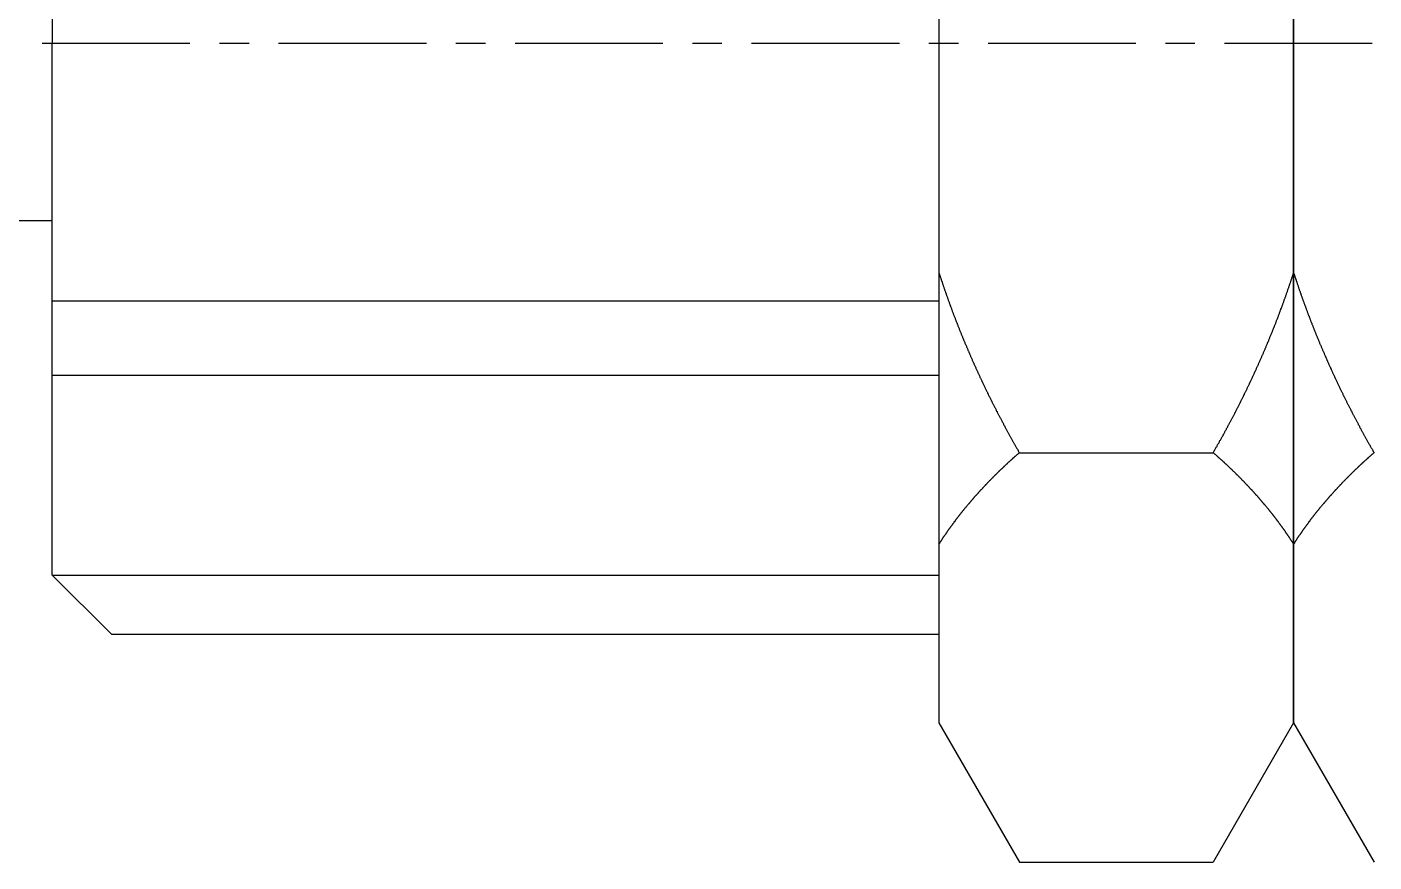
# Model space of a CAD drawing. Extents: x 90.3 to 177.2, y 70.5 to 116.
# Drawn here: x 127.97 to 139.36, y 101.05 to 108.12 of the extents above; entities that cross this region are included whole.
import ezdxf

# ---------------------------------------------------------------- set-up
doc = ezdxf.new("R2010")
doc.units = 0
doc.linetypes.add('CENTER', pattern=[2, 1.25, -0.25, 0.25, -0.25])
doc.layers.get('0').update_dxf_attribs({"linetype": 'CONTINUOUS'})
doc.layers.add('CENTER', color=1, linetype='CENTER')

msp = doc.modelspace()

# ---------------------------------------------------------------- linework, layer by layer
at = {"color": 7, "linetype": 'CONTINUOUS'}
for p, q in [((135.682, 113.732), (135.682, 102.232)), ((138.682, 102.232), (138.682, 113.732)), ((138.682, 113.732), (138.682, 102.232)), ((128.182, 112.482), (128.182, 107.982)), ((128.182, 103.482), (128.182, 107.982)), ((125.182, 106.482), (128.182, 106.482)), ((128.182, 105.803), (135.682, 105.803)), ((128.182, 105.175), (135.682, 105.175)), ((136.362, 104.518), (138.002, 104.518)), ((128.682, 102.982), (128.182, 103.482)), ((128.682, 102.982), (135.682, 102.982)), ((135.682, 102.232), (136.362, 101.054)), ((138.682, 102.232), (138.002, 101.054)), ((138.682, 102.232), (139.362, 101.054)), ((136.362, 101.054), (138.002, 101.054))]:
    msp.add_line(p, q, dxfattribs=at)
at = {"color": 3, "linetype": 'CONTINUOUS'}
msp.add_line((128.182, 103.482), (135.682, 103.482), dxfattribs=at)
at = {"color": 7}
for points in [[(135.682, 106.04, 0), (135.684, 106.035, 0), (135.686, 106.029, 0), (135.688, 106.024, 0), (135.689, 106.018, 0), (135.691, 106.013, 0), (135.693, 106.007, 0), (135.695, 106.002, 0), (135.697, 105.996, 0), (135.698, 105.991, 0), (135.7, 105.985, 0), (135.702, 105.98, 0), (135.704, 105.974, 0), (135.706, 105.968, 0), (135.708, 105.963, 0), (135.709, 105.957, 0), (135.711, 105.952, 0), (135.713, 105.946, 0), (135.715, 105.941, 0), (135.717, 105.935, 0), (135.719, 105.93, 0), (135.721, 105.924, 0), (135.723, 105.919, 0), (135.724, 105.913, 0), (135.726, 105.908, 0), (135.728, 105.902, 0), (135.73, 105.897, 0), (135.732, 105.891, 0), (135.734, 105.886, 0), (135.736, 105.88, 0), (135.738, 105.875, 0), (135.74, 105.869, 0), (135.742, 105.864, 0), (135.744, 105.858, 0), (135.745, 105.853, 0), (135.747, 105.847, 0), (135.749, 105.842, 0), (135.751, 105.836, 0), (135.753, 105.831, 0), (135.755, 105.825, 0), (135.757, 105.82, 0), (135.759, 105.814, 0), (135.761, 105.809, 0), (135.763, 105.804, 0), (135.765, 105.798, 0), (135.767, 105.793, 0), (135.769, 105.787, 0), (135.771, 105.782, 0), (135.773, 105.776, 0), (135.775, 105.771, 0), (135.777, 105.765, 0), (135.779, 105.76, 0), (135.781, 105.754, 0), (135.783, 105.749, 0), (135.785, 105.743, 0), (135.787, 105.738, 0), (135.789, 105.732, 0), (135.791, 105.727, 0), (135.793, 105.722, 0), (135.795, 105.716, 0), (135.797, 105.711, 0), (135.799, 105.705, 0), (135.801, 105.7, 0), (135.803, 105.694, 0), (135.805, 105.689, 0), (135.807, 105.683, 0), (135.809, 105.678, 0), (135.812, 105.673, 0), (135.814, 105.667, 0), (135.816, 105.662, 0), (135.818, 105.656, 0), (135.82, 105.651, 0), (135.822, 105.645, 0), (135.824, 105.64, 0), (135.826, 105.635, 0), (135.828, 105.629, 0), (135.83, 105.624, 0), (135.832, 105.618, 0), (135.835, 105.613, 0), (135.837, 105.607, 0), (135.839, 105.602, 0), (135.841, 105.597, 0), (135.843, 105.591, 0), (135.845, 105.586, 0), (135.847, 105.58, 0), (135.85, 105.575, 0), (135.852, 105.57, 0), (135.854, 105.564, 0), (135.856, 105.559, 0), (135.858, 105.553, 0), (135.86, 105.548, 0), (135.862, 105.543, 0), (135.865, 105.537, 0), (135.867, 105.532, 0), (135.869, 105.526, 0), (135.871, 105.521, 0), (135.873, 105.516, 0), (135.876, 105.51, 0), (135.878, 105.505, 0), (135.88, 105.499, 0), (135.882, 105.494, 0), (135.884, 105.489, 0), (135.887, 105.483, 0), (135.889, 105.478, 0), (135.891, 105.472, 0), (135.893, 105.467, 0), (135.896, 105.462, 0), (135.898, 105.456, 0), (135.9, 105.451, 0), (135.902, 105.446, 0), (135.904, 105.44, 0), (135.907, 105.435, 0), (135.909, 105.43, 0), (135.911, 105.424, 0), (135.914, 105.419, 0), (135.916, 105.413, 0), (135.918, 105.408, 0), (135.92, 105.403, 0), (135.923, 105.397, 0), (135.925, 105.392, 0), (135.927, 105.387, 0), (135.929, 105.381, 0), (135.932, 105.376, 0), (135.934, 105.371, 0), (135.936, 105.365, 0), (135.939, 105.36, 0), (135.941, 105.355, 0), (135.943, 105.349, 0), (135.946, 105.344, 0), (135.948, 105.339, 0), (135.95, 105.333, 0), (135.953, 105.328, 0), (135.955, 105.323, 0), (135.957, 105.317, 0), (135.96, 105.312, 0), (135.962, 105.307, 0), (135.964, 105.301, 0), (135.967, 105.296, 0), (135.969, 105.291, 0), (135.971, 105.285, 0), (135.974, 105.28, 0), (135.976, 105.275, 0), (135.978, 105.269, 0), (135.981, 105.264, 0), (135.983, 105.259, 0), (135.986, 105.253, 0), (135.988, 105.248, 0), (135.99, 105.243, 0), (135.993, 105.238, 0), (135.995, 105.232, 0), (135.998, 105.227, 0), (136, 105.222, 0), (136.002, 105.216, 0), (136.005, 105.211, 0), (136.007, 105.206, 0), (136.01, 105.2, 0), (136.012, 105.195, 0), (136.014, 105.19, 0), (136.017, 105.185, 0), (136.019, 105.179, 0), (136.022, 105.174, 0), (136.024, 105.169, 0), (136.027, 105.163, 0), (136.029, 105.158, 0), (136.032, 105.153, 0), (136.034, 105.148, 0), (136.037, 105.142, 0), (136.039, 105.137, 0), (136.041, 105.132, 0), (136.044, 105.127, 0), (136.046, 105.121, 0), (136.049, 105.116, 0), (136.051, 105.111, 0), (136.054, 105.106, 0), (136.056, 105.1, 0), (136.059, 105.095, 0), (136.061, 105.09, 0), (136.064, 105.084, 0), (136.066, 105.079, 0), (136.069, 105.074, 0), (136.071, 105.069, 0), (136.074, 105.063, 0), (136.076, 105.058, 0), (136.079, 105.053, 0), (136.082, 105.048, 0), (136.084, 105.043, 0), (136.087, 105.037, 0), (136.089, 105.032, 0), (136.092, 105.027, 0), (136.094, 105.022, 0), (136.097, 105.016, 0), (136.099, 105.011, 0), (136.102, 105.006, 0), (136.105, 105.001, 0), (136.107, 104.995, 0), (136.11, 104.99, 0), (136.112, 104.985, 0), (136.115, 104.98, 0), (136.117, 104.975, 0), (136.12, 104.969, 0), (136.123, 104.964, 0), (136.125, 104.959, 0), (136.128, 104.954, 0), (136.13, 104.949, 0), (136.133, 104.943, 0), (136.136, 104.938, 0), (136.138, 104.933, 0), (136.141, 104.928, 0), (136.143, 104.923, 0), (136.146, 104.917, 0), (136.149, 104.912, 0), (136.151, 104.907, 0), (136.154, 104.902, 0), (136.157, 104.897, 0), (136.159, 104.891, 0), (136.162, 104.886, 0), (136.165, 104.881, 0), (136.167, 104.876, 0), (136.17, 104.871, 0), (136.173, 104.866, 0), (136.175, 104.86, 0), (136.178, 104.855, 0), (136.181, 104.85, 0), (136.183, 104.845, 0), (136.186, 104.84, 0), (136.189, 104.835, 0), (136.191, 104.829, 0), (136.194, 104.824, 0), (136.197, 104.819, 0), (136.199, 104.814, 0), (136.202, 104.809, 0), (136.205, 104.804, 0), (136.208, 104.798, 0), (136.21, 104.793, 0), (136.213, 104.788, 0), (136.216, 104.783, 0), (136.218, 104.778, 0), (136.221, 104.773, 0), (136.224, 104.768, 0), (136.227, 104.762, 0), (136.229, 104.757, 0), (136.232, 104.752, 0), (136.235, 104.747, 0), (136.238, 104.742, 0), (136.24, 104.737, 0), (136.243, 104.732, 0), (136.246, 104.727, 0), (136.249, 104.721, 0), (136.251, 104.716, 0), (136.254, 104.711, 0), (136.257, 104.706, 0), (136.26, 104.701, 0), (136.263, 104.696, 0), (136.265, 104.691, 0), (136.268, 104.686, 0), (136.271, 104.681, 0), (136.274, 104.675, 0), (136.276, 104.67, 0), (136.279, 104.665, 0), (136.282, 104.66, 0), (136.285, 104.655, 0), (136.288, 104.65, 0), (136.291, 104.645, 0), (136.293, 104.64, 0), (136.296, 104.635, 0), (136.299, 104.63, 0), (136.302, 104.625, 0), (136.305, 104.619, 0), (136.308, 104.614, 0), (136.31, 104.609, 0), (136.313, 104.604, 0), (136.316, 104.599, 0), (136.319, 104.594, 0), (136.322, 104.589, 0), (136.325, 104.584, 0), (136.328, 104.579, 0), (136.33, 104.574, 0), (136.333, 104.569, 0), (136.336, 104.564, 0), (136.339, 104.559, 0), (136.342, 104.554, 0), (136.345, 104.549, 0), (136.348, 104.544, 0), (136.351, 104.538, 0), (136.353, 104.533, 0), (136.356, 104.528, 0), (136.359, 104.523, 0), (136.362, 104.518, 0)], [(138.002, 104.518, 0), (138.005, 104.523, 0), (138.008, 104.528, 0), (138.01, 104.533, 0), (138.013, 104.538, 0), (138.016, 104.544, 0), (138.019, 104.549, 0), (138.022, 104.554, 0), (138.025, 104.559, 0), (138.028, 104.564, 0), (138.031, 104.569, 0), (138.034, 104.574, 0), (138.036, 104.579, 0), (138.039, 104.584, 0), (138.042, 104.589, 0), (138.045, 104.594, 0), (138.048, 104.599, 0), (138.051, 104.604, 0), (138.054, 104.609, 0), (138.056, 104.615, 0), (138.059, 104.62, 0), (138.062, 104.625, 0), (138.065, 104.63, 0), (138.068, 104.635, 0), (138.071, 104.64, 0), (138.073, 104.645, 0), (138.076, 104.65, 0), (138.079, 104.655, 0), (138.082, 104.66, 0), (138.085, 104.665, 0), (138.088, 104.671, 0), (138.09, 104.676, 0), (138.093, 104.681, 0), (138.096, 104.686, 0), (138.099, 104.691, 0), (138.101, 104.696, 0), (138.104, 104.701, 0), (138.107, 104.706, 0), (138.11, 104.711, 0), (138.113, 104.717, 0), (138.115, 104.722, 0), (138.118, 104.727, 0), (138.121, 104.732, 0), (138.124, 104.737, 0), (138.126, 104.742, 0), (138.129, 104.747, 0), (138.132, 104.753, 0), (138.135, 104.758, 0), (138.137, 104.763, 0), (138.14, 104.768, 0), (138.143, 104.773, 0), (138.146, 104.778, 0), (138.148, 104.783, 0), (138.151, 104.789, 0), (138.154, 104.794, 0), (138.157, 104.799, 0), (138.159, 104.804, 0), (138.162, 104.809, 0), (138.165, 104.814, 0), (138.167, 104.819, 0), (138.17, 104.825, 0), (138.173, 104.83, 0), (138.175, 104.835, 0), (138.178, 104.84, 0), (138.181, 104.845, 0), (138.184, 104.85, 0), (138.186, 104.856, 0), (138.189, 104.861, 0), (138.192, 104.866, 0), (138.194, 104.871, 0), (138.197, 104.876, 0), (138.2, 104.882, 0), (138.202, 104.887, 0), (138.205, 104.892, 0), (138.207, 104.897, 0), (138.21, 104.902, 0), (138.213, 104.908, 0), (138.215, 104.913, 0), (138.218, 104.918, 0), (138.221, 104.923, 0), (138.223, 104.928, 0), (138.226, 104.934, 0), (138.229, 104.939, 0), (138.231, 104.944, 0), (138.234, 104.949, 0), (138.236, 104.954, 0), (138.239, 104.96, 0), (138.242, 104.965, 0), (138.244, 104.97, 0), (138.247, 104.975, 0), (138.249, 104.98, 0), (138.252, 104.986, 0), (138.255, 104.991, 0), (138.257, 104.996, 0), (138.26, 105.001, 0), (138.262, 105.007, 0), (138.265, 105.012, 0), (138.267, 105.017, 0), (138.27, 105.022, 0), (138.272, 105.028, 0), (138.275, 105.033, 0), (138.278, 105.038, 0), (138.28, 105.043, 0), (138.283, 105.048, 0), (138.285, 105.054, 0), (138.288, 105.059, 0), (138.29, 105.064, 0), (138.293, 105.069, 0), (138.295, 105.075, 0), (138.298, 105.08, 0), (138.3, 105.085, 0), (138.303, 105.091, 0), (138.305, 105.096, 0), (138.308, 105.101, 0), (138.31, 105.106, 0), (138.313, 105.112, 0), (138.315, 105.117, 0), (138.318, 105.122, 0), (138.32, 105.127, 0), (138.323, 105.133, 0), (138.325, 105.138, 0), (138.328, 105.143, 0), (138.33, 105.148, 0), (138.333, 105.154, 0), (138.335, 105.159, 0), (138.338, 105.164, 0), (138.34, 105.17, 0), (138.342, 105.175, 0), (138.345, 105.18, 0), (138.347, 105.185, 0), (138.35, 105.191, 0), (138.352, 105.196, 0), (138.355, 105.201, 0), (138.357, 105.207, 0), (138.36, 105.212, 0), (138.362, 105.217, 0), (138.364, 105.223, 0), (138.367, 105.228, 0), (138.369, 105.233, 0), (138.372, 105.238, 0), (138.374, 105.244, 0), (138.376, 105.249, 0), (138.379, 105.254, 0), (138.381, 105.26, 0), (138.384, 105.265, 0), (138.386, 105.27, 0), (138.388, 105.276, 0), (138.391, 105.281, 0), (138.393, 105.286, 0), (138.395, 105.292, 0), (138.398, 105.297, 0), (138.4, 105.302, 0), (138.402, 105.308, 0), (138.405, 105.313, 0), (138.407, 105.318, 0), (138.409, 105.324, 0), (138.412, 105.329, 0), (138.414, 105.334, 0), (138.416, 105.34, 0), (138.419, 105.345, 0), (138.421, 105.35, 0), (138.423, 105.356, 0), (138.426, 105.361, 0), (138.428, 105.366, 0), (138.43, 105.372, 0), (138.433, 105.377, 0), (138.435, 105.382, 0), (138.437, 105.388, 0), (138.44, 105.393, 0), (138.442, 105.399, 0), (138.444, 105.404, 0), (138.446, 105.409, 0), (138.449, 105.415, 0), (138.451, 105.42, 0), (138.453, 105.425, 0), (138.455, 105.431, 0), (138.458, 105.436, 0), (138.46, 105.442, 0), (138.462, 105.447, 0), (138.464, 105.452, 0), (138.467, 105.458, 0), (138.469, 105.463, 0), (138.471, 105.468, 0), (138.473, 105.474, 0), (138.476, 105.479, 0), (138.478, 105.485, 0), (138.48, 105.49, 0), (138.482, 105.495, 0), (138.484, 105.501, 0), (138.487, 105.506, 0), (138.489, 105.512, 0), (138.491, 105.517, 0), (138.493, 105.522, 0), (138.495, 105.528, 0), (138.498, 105.533, 0), (138.5, 105.539, 0), (138.502, 105.544, 0), (138.504, 105.549, 0), (138.506, 105.555, 0), (138.508, 105.56, 0), (138.511, 105.566, 0), (138.513, 105.571, 0), (138.515, 105.576, 0), (138.517, 105.582, 0), (138.519, 105.587, 0), (138.521, 105.593, 0), (138.523, 105.598, 0), (138.526, 105.604, 0), (138.528, 105.609, 0), (138.53, 105.614, 0), (138.532, 105.62, 0), (138.534, 105.625, 0), (138.536, 105.631, 0), (138.538, 105.636, 0), (138.54, 105.642, 0), (138.542, 105.647, 0), (138.545, 105.652, 0), (138.547, 105.658, 0), (138.549, 105.663, 0), (138.551, 105.669, 0), (138.553, 105.674, 0), (138.555, 105.68, 0), (138.557, 105.685, 0), (138.559, 105.69, 0), (138.561, 105.696, 0), (138.563, 105.701, 0), (138.565, 105.707, 0), (138.567, 105.712, 0), (138.569, 105.718, 0), (138.571, 105.723, 0), (138.573, 105.729, 0), (138.575, 105.734, 0), (138.578, 105.74, 0), (138.58, 105.745, 0), (138.582, 105.751, 0), (138.584, 105.756, 0), (138.586, 105.761, 0), (138.588, 105.767, 0), (138.59, 105.772, 0), (138.592, 105.778, 0), (138.594, 105.783, 0), (138.596, 105.789, 0), (138.598, 105.794, 0), (138.6, 105.8, 0), (138.602, 105.805, 0), (138.603, 105.811, 0), (138.605, 105.816, 0), (138.607, 105.822, 0), (138.609, 105.827, 0), (138.611, 105.833, 0), (138.613, 105.838, 0), (138.615, 105.844, 0), (138.617, 105.849, 0), (138.619, 105.855, 0), (138.621, 105.86, 0), (138.623, 105.866, 0), (138.625, 105.871, 0), (138.627, 105.877, 0), (138.629, 105.882, 0), (138.631, 105.888, 0), (138.633, 105.893, 0), (138.634, 105.899, 0), (138.636, 105.904, 0), (138.638, 105.91, 0), (138.64, 105.915, 0), (138.642, 105.921, 0), (138.644, 105.926, 0), (138.646, 105.932, 0), (138.648, 105.937, 0), (138.649, 105.943, 0), (138.651, 105.948, 0), (138.653, 105.954, 0), (138.655, 105.959, 0), (138.657, 105.965, 0), (138.659, 105.97, 0), (138.661, 105.976, 0), (138.662, 105.982, 0), (138.664, 105.987, 0), (138.666, 105.993, 0), (138.668, 105.998, 0), (138.67, 106.004, 0), (138.672, 106.009, 0), (138.673, 106.015, 0), (138.675, 106.02, 0), (138.677, 106.026, 0), (138.679, 106.031, 0), (138.681, 106.037, 0), (138.682, 106.042, 0)], [(138.682, 106.04, 0), (138.684, 106.035, 0), (138.686, 106.029, 0), (138.688, 106.024, 0), (138.689, 106.018, 0), (138.691, 106.013, 0), (138.693, 106.007, 0), (138.695, 106.002, 0), (138.697, 105.996, 0), (138.698, 105.991, 0), (138.7, 105.985, 0), (138.702, 105.98, 0), (138.704, 105.974, 0), (138.706, 105.968, 0), (138.708, 105.963, 0), (138.709, 105.957, 0), (138.711, 105.952, 0), (138.713, 105.946, 0), (138.715, 105.941, 0), (138.717, 105.935, 0), (138.719, 105.93, 0), (138.721, 105.924, 0), (138.723, 105.919, 0), (138.724, 105.913, 0), (138.726, 105.908, 0), (138.728, 105.902, 0), (138.73, 105.897, 0), (138.732, 105.891, 0), (138.734, 105.886, 0), (138.736, 105.88, 0), (138.738, 105.875, 0), (138.74, 105.869, 0), (138.742, 105.864, 0), (138.744, 105.858, 0), (138.745, 105.853, 0), (138.747, 105.847, 0), (138.749, 105.842, 0), (138.751, 105.836, 0), (138.753, 105.831, 0), (138.755, 105.825, 0), (138.757, 105.82, 0), (138.759, 105.814, 0), (138.761, 105.809, 0), (138.763, 105.804, 0), (138.765, 105.798, 0), (138.767, 105.793, 0), (138.769, 105.787, 0), (138.771, 105.782, 0), (138.773, 105.776, 0), (138.775, 105.771, 0), (138.777, 105.765, 0), (138.779, 105.76, 0), (138.781, 105.754, 0), (138.783, 105.749, 0), (138.785, 105.743, 0), (138.787, 105.738, 0), (138.789, 105.732, 0), (138.791, 105.727, 0), (138.793, 105.722, 0), (138.795, 105.716, 0), (138.797, 105.711, 0), (138.799, 105.705, 0), (138.801, 105.7, 0), (138.803, 105.694, 0), (138.805, 105.689, 0), (138.807, 105.683, 0), (138.809, 105.678, 0), (138.812, 105.673, 0), (138.814, 105.667, 0), (138.816, 105.662, 0), (138.818, 105.656, 0), (138.82, 105.651, 0), (138.822, 105.645, 0), (138.824, 105.64, 0), (138.826, 105.635, 0), (138.828, 105.629, 0), (138.83, 105.624, 0), (138.832, 105.618, 0), (138.835, 105.613, 0), (138.837, 105.607, 0), (138.839, 105.602, 0), (138.841, 105.597, 0), (138.843, 105.591, 0), (138.845, 105.586, 0), (138.847, 105.58, 0), (138.85, 105.575, 0), (138.852, 105.57, 0), (138.854, 105.564, 0), (138.856, 105.559, 0), (138.858, 105.553, 0), (138.86, 105.548, 0), (138.862, 105.543, 0), (138.865, 105.537, 0), (138.867, 105.532, 0), (138.869, 105.526, 0), (138.871, 105.521, 0), (138.873, 105.516, 0), (138.876, 105.51, 0), (138.878, 105.505, 0), (138.88, 105.499, 0), (138.882, 105.494, 0), (138.884, 105.489, 0), (138.887, 105.483, 0), (138.889, 105.478, 0), (138.891, 105.472, 0), (138.893, 105.467, 0), (138.896, 105.462, 0), (138.898, 105.456, 0), (138.9, 105.451, 0), (138.902, 105.446, 0), (138.904, 105.44, 0), (138.907, 105.435, 0), (138.909, 105.43, 0), (138.911, 105.424, 0), (138.914, 105.419, 0), (138.916, 105.413, 0), (138.918, 105.408, 0), (138.92, 105.403, 0), (138.923, 105.397, 0), (138.925, 105.392, 0), (138.927, 105.387, 0), (138.929, 105.381, 0), (138.932, 105.376, 0), (138.934, 105.371, 0), (138.936, 105.365, 0), (138.939, 105.36, 0), (138.941, 105.355, 0), (138.943, 105.349, 0), (138.946, 105.344, 0), (138.948, 105.339, 0), (138.95, 105.333, 0), (138.953, 105.328, 0), (138.955, 105.323, 0), (138.957, 105.317, 0), (138.96, 105.312, 0), (138.962, 105.307, 0), (138.964, 105.301, 0), (138.967, 105.296, 0), (138.969, 105.291, 0), (138.971, 105.285, 0), (138.974, 105.28, 0), (138.976, 105.275, 0), (138.978, 105.269, 0), (138.981, 105.264, 0), (138.983, 105.259, 0), (138.986, 105.253, 0), (138.988, 105.248, 0), (138.99, 105.243, 0), (138.993, 105.238, 0), (138.995, 105.232, 0), (138.998, 105.227, 0), (139, 105.222, 0), (139.002, 105.216, 0), (139.005, 105.211, 0), (139.007, 105.206, 0), (139.01, 105.2, 0), (139.012, 105.195, 0), (139.014, 105.19, 0), (139.017, 105.185, 0), (139.019, 105.179, 0), (139.022, 105.174, 0), (139.024, 105.169, 0), (139.027, 105.163, 0), (139.029, 105.158, 0), (139.032, 105.153, 0), (139.034, 105.148, 0), (139.037, 105.142, 0), (139.039, 105.137, 0), (139.041, 105.132, 0), (139.044, 105.127, 0), (139.046, 105.121, 0), (139.049, 105.116, 0), (139.051, 105.111, 0), (139.054, 105.106, 0), (139.056, 105.1, 0), (139.059, 105.095, 0), (139.061, 105.09, 0), (139.064, 105.084, 0), (139.066, 105.079, 0), (139.069, 105.074, 0), (139.071, 105.069, 0), (139.074, 105.063, 0), (139.076, 105.058, 0), (139.079, 105.053, 0), (139.082, 105.048, 0), (139.084, 105.043, 0), (139.087, 105.037, 0), (139.089, 105.032, 0), (139.092, 105.027, 0), (139.094, 105.022, 0), (139.097, 105.016, 0), (139.099, 105.011, 0), (139.102, 105.006, 0), (139.105, 105.001, 0), (139.107, 104.995, 0), (139.11, 104.99, 0), (139.112, 104.985, 0), (139.115, 104.98, 0), (139.117, 104.975, 0), (139.12, 104.969, 0), (139.123, 104.964, 0), (139.125, 104.959, 0), (139.128, 104.954, 0), (139.13, 104.949, 0), (139.133, 104.943, 0), (139.136, 104.938, 0), (139.138, 104.933, 0), (139.141, 104.928, 0), (139.143, 104.923, 0), (139.146, 104.917, 0), (139.149, 104.912, 0), (139.151, 104.907, 0), (139.154, 104.902, 0), (139.157, 104.897, 0), (139.159, 104.891, 0), (139.162, 104.886, 0), (139.165, 104.881, 0), (139.167, 104.876, 0), (139.17, 104.871, 0), (139.173, 104.866, 0), (139.175, 104.86, 0), (139.178, 104.855, 0), (139.181, 104.85, 0), (139.183, 104.845, 0), (139.186, 104.84, 0), (139.189, 104.835, 0), (139.191, 104.829, 0), (139.194, 104.824, 0), (139.197, 104.819, 0), (139.199, 104.814, 0), (139.202, 104.809, 0), (139.205, 104.804, 0), (139.208, 104.798, 0), (139.21, 104.793, 0), (139.213, 104.788, 0), (139.216, 104.783, 0), (139.218, 104.778, 0), (139.221, 104.773, 0), (139.224, 104.768, 0), (139.227, 104.762, 0), (139.229, 104.757, 0), (139.232, 104.752, 0), (139.235, 104.747, 0), (139.238, 104.742, 0), (139.24, 104.737, 0), (139.243, 104.732, 0), (139.246, 104.727, 0), (139.249, 104.721, 0), (139.251, 104.716, 0), (139.254, 104.711, 0), (139.257, 104.706, 0), (139.26, 104.701, 0), (139.263, 104.696, 0), (139.265, 104.691, 0), (139.268, 104.686, 0), (139.271, 104.681, 0), (139.274, 104.675, 0), (139.276, 104.67, 0), (139.279, 104.665, 0), (139.282, 104.66, 0), (139.285, 104.655, 0), (139.288, 104.65, 0), (139.291, 104.645, 0), (139.293, 104.64, 0), (139.296, 104.635, 0), (139.299, 104.63, 0), (139.302, 104.625, 0), (139.305, 104.619, 0), (139.308, 104.614, 0), (139.31, 104.609, 0), (139.313, 104.604, 0), (139.316, 104.599, 0), (139.319, 104.594, 0), (139.322, 104.589, 0), (139.325, 104.584, 0), (139.328, 104.579, 0), (139.33, 104.574, 0), (139.333, 104.569, 0), (139.336, 104.564, 0), (139.339, 104.559, 0), (139.342, 104.554, 0), (139.345, 104.549, 0), (139.348, 104.544, 0), (139.351, 104.538, 0), (139.353, 104.533, 0), (139.356, 104.528, 0), (139.359, 104.523, 0), (139.362, 104.518, 0)], [(136.362, 104.518, 0), (136.359, 104.516, 0), (136.357, 104.514, 0), (136.354, 104.511, 0), (136.351, 104.509, 0), (136.349, 104.506, 0), (136.346, 104.504, 0), (136.343, 104.502, 0), (136.34, 104.499, 0), (136.338, 104.497, 0), (136.335, 104.495, 0), (136.332, 104.492, 0), (136.33, 104.49, 0), (136.327, 104.487, 0), (136.324, 104.485, 0), (136.322, 104.483, 0), (136.319, 104.48, 0), (136.316, 104.478, 0), (136.314, 104.475, 0), (136.311, 104.473, 0), (136.308, 104.471, 0), (136.305, 104.468, 0), (136.303, 104.466, 0), (136.3, 104.463, 0), (136.297, 104.461, 0), (136.295, 104.459, 0), (136.292, 104.456, 0), (136.289, 104.454, 0), (136.287, 104.451, 0), (136.284, 104.449, 0), (136.281, 104.447, 0), (136.279, 104.444, 0), (136.276, 104.442, 0), (136.274, 104.439, 0), (136.271, 104.437, 0), (136.268, 104.434, 0), (136.266, 104.432, 0), (136.263, 104.429, 0), (136.26, 104.427, 0), (136.258, 104.425, 0), (136.255, 104.422, 0), (136.252, 104.42, 0), (136.25, 104.417, 0), (136.247, 104.415, 0), (136.245, 104.412, 0), (136.242, 104.41, 0), (136.239, 104.407, 0), (136.237, 104.405, 0), (136.234, 104.402, 0), (136.231, 104.4, 0), (136.229, 104.397, 0), (136.226, 104.395, 0), (136.224, 104.393, 0), (136.221, 104.39, 0), (136.218, 104.388, 0), (136.216, 104.385, 0), (136.213, 104.383, 0), (136.211, 104.38, 0), (136.208, 104.378, 0), (136.205, 104.375, 0), (136.203, 104.373, 0), (136.2, 104.37, 0), (136.198, 104.368, 0), (136.195, 104.365, 0), (136.192, 104.363, 0), (136.19, 104.36, 0), (136.187, 104.358, 0), (136.185, 104.355, 0), (136.182, 104.353, 0), (136.18, 104.35, 0), (136.177, 104.348, 0), (136.174, 104.345, 0), (136.172, 104.342, 0), (136.169, 104.34, 0), (136.167, 104.337, 0), (136.164, 104.335, 0), (136.162, 104.332, 0), (136.159, 104.33, 0), (136.156, 104.327, 0), (136.154, 104.325, 0), (136.151, 104.322, 0), (136.149, 104.32, 0), (136.146, 104.317, 0), (136.144, 104.315, 0), (136.141, 104.312, 0), (136.139, 104.309, 0), (136.136, 104.307, 0), (136.134, 104.304, 0), (136.131, 104.302, 0), (136.129, 104.299, 0), (136.126, 104.297, 0), (136.124, 104.294, 0), (136.121, 104.291, 0), (136.118, 104.289, 0), (136.116, 104.286, 0), (136.113, 104.284, 0), (136.111, 104.281, 0), (136.108, 104.279, 0), (136.106, 104.276, 0), (136.103, 104.273, 0), (136.101, 104.271, 0), (136.098, 104.268, 0), (136.096, 104.266, 0), (136.093, 104.263, 0), (136.091, 104.26, 0), (136.088, 104.258, 0), (136.086, 104.255, 0), (136.083, 104.253, 0), (136.081, 104.25, 0), (136.079, 104.247, 0), (136.076, 104.245, 0), (136.074, 104.242, 0), (136.071, 104.24, 0), (136.069, 104.237, 0), (136.066, 104.234, 0), (136.064, 104.232, 0), (136.061, 104.229, 0), (136.059, 104.226, 0), (136.056, 104.224, 0), (136.054, 104.221, 0), (136.051, 104.219, 0), (136.049, 104.216, 0), (136.047, 104.213, 0), (136.044, 104.211, 0), (136.042, 104.208, 0), (136.039, 104.205, 0), (136.037, 104.203, 0), (136.034, 104.2, 0), (136.032, 104.197, 0), (136.029, 104.195, 0), (136.027, 104.192, 0), (136.025, 104.189, 0), (136.022, 104.187, 0), (136.02, 104.184, 0), (136.017, 104.181, 0), (136.015, 104.179, 0), (136.013, 104.176, 0), (136.01, 104.173, 0), (136.008, 104.171, 0), (136.005, 104.168, 0), (136.003, 104.165, 0), (136, 104.163, 0), (135.998, 104.16, 0), (135.996, 104.157, 0), (135.993, 104.155, 0), (135.991, 104.152, 0), (135.989, 104.149, 0), (135.986, 104.147, 0), (135.984, 104.144, 0), (135.981, 104.141, 0), (135.979, 104.138, 0), (135.977, 104.136, 0), (135.974, 104.133, 0), (135.972, 104.13, 0), (135.97, 104.128, 0), (135.967, 104.125, 0), (135.965, 104.122, 0), (135.962, 104.119, 0), (135.96, 104.117, 0), (135.958, 104.114, 0), (135.955, 104.111, 0), (135.953, 104.109, 0), (135.951, 104.106, 0), (135.948, 104.103, 0), (135.946, 104.1, 0), (135.944, 104.098, 0), (135.941, 104.095, 0), (135.939, 104.092, 0), (135.937, 104.089, 0), (135.934, 104.087, 0), (135.932, 104.084, 0), (135.93, 104.081, 0), (135.927, 104.078, 0), (135.925, 104.076, 0), (135.923, 104.073, 0), (135.921, 104.07, 0), (135.918, 104.067, 0), (135.916, 104.064, 0), (135.914, 104.062, 0), (135.911, 104.059, 0), (135.909, 104.056, 0), (135.907, 104.053, 0), (135.904, 104.051, 0), (135.902, 104.048, 0), (135.9, 104.045, 0), (135.898, 104.042, 0), (135.895, 104.039, 0), (135.893, 104.037, 0), (135.891, 104.034, 0), (135.889, 104.031, 0), (135.886, 104.028, 0), (135.884, 104.025, 0), (135.882, 104.023, 0), (135.879, 104.02, 0), (135.877, 104.017, 0), (135.875, 104.014, 0), (135.873, 104.011, 0), (135.87, 104.009, 0), (135.868, 104.006, 0), (135.866, 104.003, 0), (135.864, 104, 0), (135.862, 103.997, 0), (135.859, 103.995, 0), (135.857, 103.992, 0), (135.855, 103.989, 0), (135.853, 103.986, 0), (135.85, 103.983, 0), (135.848, 103.98, 0), (135.846, 103.978, 0), (135.844, 103.975, 0), (135.842, 103.972, 0), (135.839, 103.969, 0), (135.837, 103.966, 0), (135.835, 103.963, 0), (135.833, 103.96, 0), (135.831, 103.958, 0), (135.828, 103.955, 0), (135.826, 103.952, 0), (135.824, 103.949, 0), (135.822, 103.946, 0), (135.82, 103.943, 0), (135.818, 103.94, 0), (135.815, 103.937, 0), (135.813, 103.935, 0), (135.811, 103.932, 0), (135.809, 103.929, 0), (135.807, 103.926, 0), (135.805, 103.923, 0), (135.802, 103.92, 0), (135.8, 103.917, 0), (135.798, 103.914, 0), (135.796, 103.911, 0), (135.794, 103.909, 0), (135.792, 103.906, 0), (135.79, 103.903, 0), (135.788, 103.9, 0), (135.785, 103.897, 0), (135.783, 103.894, 0), (135.781, 103.891, 0), (135.779, 103.888, 0), (135.777, 103.885, 0), (135.775, 103.882, 0), (135.773, 103.879, 0), (135.771, 103.877, 0), (135.769, 103.874, 0), (135.766, 103.871, 0), (135.764, 103.868, 0), (135.762, 103.865, 0), (135.76, 103.862, 0), (135.758, 103.859, 0), (135.756, 103.856, 0), (135.754, 103.853, 0), (135.752, 103.85, 0), (135.75, 103.847, 0), (135.748, 103.844, 0), (135.746, 103.841, 0), (135.744, 103.838, 0), (135.742, 103.835, 0), (135.74, 103.832, 0), (135.738, 103.829, 0), (135.736, 103.826, 0), (135.734, 103.823, 0), (135.731, 103.82, 0), (135.729, 103.817, 0), (135.727, 103.815, 0), (135.725, 103.812, 0), (135.723, 103.809, 0), (135.721, 103.806, 0), (135.719, 103.803, 0), (135.717, 103.8, 0), (135.715, 103.797, 0), (135.713, 103.794, 0), (135.711, 103.791, 0), (135.709, 103.788, 0), (135.707, 103.785, 0), (135.705, 103.782, 0), (135.703, 103.779, 0), (135.701, 103.776, 0), (135.7, 103.773, 0), (135.698, 103.77, 0), (135.696, 103.767, 0), (135.694, 103.764, 0), (135.692, 103.76, 0), (135.69, 103.757, 0), (135.688, 103.754, 0), (135.686, 103.751, 0), (135.684, 103.748, 0), (135.682, 103.745, 0)], [(138.682, 103.745, 0), (138.68, 103.748, 0), (138.678, 103.751, 0), (138.676, 103.755, 0), (138.674, 103.758, 0), (138.672, 103.761, 0), (138.67, 103.764, 0), (138.668, 103.767, 0), (138.666, 103.77, 0), (138.664, 103.773, 0), (138.662, 103.776, 0), (138.66, 103.779, 0), (138.658, 103.782, 0), (138.656, 103.785, 0), (138.654, 103.788, 0), (138.652, 103.791, 0), (138.65, 103.794, 0), (138.648, 103.797, 0), (138.646, 103.8, 0), (138.644, 103.803, 0), (138.642, 103.806, 0), (138.64, 103.809, 0), (138.638, 103.812, 0), (138.636, 103.815, 0), (138.634, 103.818, 0), (138.632, 103.821, 0), (138.63, 103.824, 0), (138.628, 103.826, 0), (138.626, 103.829, 0), (138.624, 103.832, 0), (138.622, 103.835, 0), (138.62, 103.838, 0), (138.618, 103.841, 0), (138.616, 103.844, 0), (138.614, 103.847, 0), (138.612, 103.85, 0), (138.61, 103.853, 0), (138.608, 103.856, 0), (138.606, 103.859, 0), (138.604, 103.862, 0), (138.602, 103.865, 0), (138.599, 103.868, 0), (138.597, 103.871, 0), (138.595, 103.874, 0), (138.593, 103.877, 0), (138.591, 103.88, 0), (138.589, 103.882, 0), (138.587, 103.885, 0), (138.585, 103.888, 0), (138.583, 103.891, 0), (138.581, 103.894, 0), (138.578, 103.897, 0), (138.576, 103.9, 0), (138.574, 103.903, 0), (138.572, 103.906, 0), (138.57, 103.909, 0), (138.568, 103.912, 0), (138.566, 103.914, 0), (138.564, 103.917, 0), (138.561, 103.92, 0), (138.559, 103.923, 0), (138.557, 103.926, 0), (138.555, 103.929, 0), (138.553, 103.932, 0), (138.551, 103.935, 0), (138.548, 103.938, 0), (138.546, 103.94, 0), (138.544, 103.943, 0), (138.542, 103.946, 0), (138.54, 103.949, 0), (138.538, 103.952, 0), (138.535, 103.955, 0), (138.533, 103.958, 0), (138.531, 103.96, 0), (138.529, 103.963, 0), (138.527, 103.966, 0), (138.524, 103.969, 0), (138.522, 103.972, 0), (138.52, 103.975, 0), (138.518, 103.978, 0), (138.516, 103.98, 0), (138.513, 103.983, 0), (138.511, 103.986, 0), (138.509, 103.989, 0), (138.507, 103.992, 0), (138.505, 103.995, 0), (138.502, 103.997, 0), (138.5, 104, 0), (138.498, 104.003, 0), (138.496, 104.006, 0), (138.493, 104.009, 0), (138.491, 104.012, 0), (138.489, 104.014, 0), (138.487, 104.017, 0), (138.484, 104.02, 0), (138.482, 104.023, 0), (138.48, 104.026, 0), (138.478, 104.028, 0), (138.475, 104.031, 0), (138.473, 104.034, 0), (138.471, 104.037, 0), (138.469, 104.04, 0), (138.466, 104.042, 0), (138.464, 104.045, 0), (138.462, 104.048, 0), (138.459, 104.051, 0), (138.457, 104.053, 0), (138.455, 104.056, 0), (138.453, 104.059, 0), (138.45, 104.062, 0), (138.448, 104.065, 0), (138.446, 104.067, 0), (138.443, 104.07, 0), (138.441, 104.073, 0), (138.439, 104.076, 0), (138.436, 104.078, 0), (138.434, 104.081, 0), (138.432, 104.084, 0), (138.429, 104.087, 0), (138.427, 104.089, 0), (138.425, 104.092, 0), (138.422, 104.095, 0), (138.42, 104.098, 0), (138.418, 104.1, 0), (138.415, 104.103, 0), (138.413, 104.106, 0), (138.411, 104.109, 0), (138.408, 104.111, 0), (138.406, 104.114, 0), (138.404, 104.117, 0), (138.401, 104.119, 0), (138.399, 104.122, 0), (138.397, 104.125, 0), (138.394, 104.128, 0), (138.392, 104.13, 0), (138.39, 104.133, 0), (138.387, 104.136, 0), (138.385, 104.138, 0), (138.382, 104.141, 0), (138.38, 104.144, 0), (138.378, 104.147, 0), (138.375, 104.149, 0), (138.373, 104.152, 0), (138.371, 104.155, 0), (138.368, 104.157, 0), (138.366, 104.16, 0), (138.363, 104.163, 0), (138.361, 104.165, 0), (138.359, 104.168, 0), (138.356, 104.171, 0), (138.354, 104.173, 0), (138.351, 104.176, 0), (138.349, 104.179, 0), (138.347, 104.181, 0), (138.344, 104.184, 0), (138.342, 104.187, 0), (138.339, 104.189, 0), (138.337, 104.192, 0), (138.334, 104.195, 0), (138.332, 104.197, 0), (138.33, 104.2, 0), (138.327, 104.203, 0), (138.325, 104.205, 0), (138.322, 104.208, 0), (138.32, 104.211, 0), (138.317, 104.213, 0), (138.315, 104.216, 0), (138.312, 104.219, 0), (138.31, 104.221, 0), (138.308, 104.224, 0), (138.305, 104.226, 0), (138.303, 104.229, 0), (138.3, 104.232, 0), (138.298, 104.234, 0), (138.295, 104.237, 0), (138.293, 104.24, 0), (138.29, 104.242, 0), (138.288, 104.245, 0), (138.285, 104.247, 0), (138.283, 104.25, 0), (138.28, 104.253, 0), (138.278, 104.255, 0), (138.275, 104.258, 0), (138.273, 104.26, 0), (138.27, 104.263, 0), (138.268, 104.266, 0), (138.265, 104.268, 0), (138.263, 104.271, 0), (138.26, 104.273, 0), (138.258, 104.276, 0), (138.255, 104.279, 0), (138.253, 104.281, 0), (138.25, 104.284, 0), (138.248, 104.286, 0), (138.245, 104.289, 0), (138.243, 104.291, 0), (138.24, 104.294, 0), (138.238, 104.297, 0), (138.235, 104.299, 0), (138.233, 104.302, 0), (138.23, 104.304, 0), (138.228, 104.307, 0), (138.225, 104.309, 0), (138.223, 104.312, 0), (138.22, 104.315, 0), (138.218, 104.317, 0), (138.215, 104.32, 0), (138.212, 104.322, 0), (138.21, 104.325, 0), (138.207, 104.327, 0), (138.205, 104.33, 0), (138.202, 104.332, 0), (138.2, 104.335, 0), (138.197, 104.337, 0), (138.195, 104.34, 0), (138.192, 104.342, 0), (138.189, 104.345, 0), (138.187, 104.348, 0), (138.184, 104.35, 0), (138.182, 104.353, 0), (138.179, 104.355, 0), (138.177, 104.358, 0), (138.174, 104.36, 0), (138.171, 104.363, 0), (138.169, 104.365, 0), (138.166, 104.368, 0), (138.164, 104.37, 0), (138.161, 104.373, 0), (138.159, 104.375, 0), (138.156, 104.378, 0), (138.153, 104.38, 0), (138.151, 104.383, 0), (138.148, 104.385, 0), (138.146, 104.388, 0), (138.143, 104.39, 0), (138.14, 104.393, 0), (138.138, 104.395, 0), (138.135, 104.397, 0), (138.132, 104.4, 0), (138.13, 104.402, 0), (138.127, 104.405, 0), (138.125, 104.407, 0), (138.122, 104.41, 0), (138.119, 104.412, 0), (138.117, 104.415, 0), (138.114, 104.417, 0), (138.111, 104.42, 0), (138.109, 104.422, 0), (138.106, 104.425, 0), (138.104, 104.427, 0), (138.101, 104.429, 0), (138.098, 104.432, 0), (138.096, 104.434, 0), (138.093, 104.437, 0), (138.09, 104.439, 0), (138.088, 104.442, 0), (138.085, 104.444, 0), (138.082, 104.447, 0), (138.08, 104.449, 0), (138.077, 104.451, 0), (138.074, 104.454, 0), (138.072, 104.456, 0), (138.069, 104.459, 0), (138.066, 104.461, 0), (138.064, 104.463, 0), (138.061, 104.466, 0), (138.058, 104.468, 0), (138.056, 104.471, 0), (138.053, 104.473, 0), (138.05, 104.475, 0), (138.048, 104.478, 0), (138.045, 104.48, 0), (138.042, 104.483, 0), (138.04, 104.485, 0), (138.037, 104.487, 0), (138.034, 104.49, 0), (138.032, 104.492, 0), (138.029, 104.495, 0), (138.026, 104.497, 0), (138.023, 104.499, 0), (138.021, 104.502, 0), (138.018, 104.504, 0), (138.015, 104.506, 0), (138.013, 104.509, 0), (138.01, 104.511, 0), (138.007, 104.514, 0), (138.004, 104.516, 0), (138.002, 104.518, 0)], [(139.362, 104.518, 0), (139.359, 104.516, 0), (139.357, 104.514, 0), (139.354, 104.511, 0), (139.351, 104.509, 0), (139.349, 104.506, 0), (139.346, 104.504, 0), (139.343, 104.502, 0), (139.34, 104.499, 0), (139.338, 104.497, 0), (139.335, 104.495, 0), (139.332, 104.492, 0), (139.33, 104.49, 0), (139.327, 104.487, 0), (139.324, 104.485, 0), (139.322, 104.483, 0), (139.319, 104.48, 0), (139.316, 104.478, 0), (139.314, 104.475, 0), (139.311, 104.473, 0), (139.308, 104.471, 0), (139.305, 104.468, 0), (139.303, 104.466, 0), (139.3, 104.463, 0), (139.297, 104.461, 0), (139.295, 104.459, 0), (139.292, 104.456, 0), (139.289, 104.454, 0), (139.287, 104.451, 0), (139.284, 104.449, 0), (139.281, 104.447, 0), (139.279, 104.444, 0), (139.276, 104.442, 0), (139.274, 104.439, 0), (139.271, 104.437, 0), (139.268, 104.434, 0), (139.266, 104.432, 0), (139.263, 104.429, 0), (139.26, 104.427, 0), (139.258, 104.425, 0), (139.255, 104.422, 0), (139.252, 104.42, 0), (139.25, 104.417, 0), (139.247, 104.415, 0), (139.245, 104.412, 0), (139.242, 104.41, 0), (139.239, 104.407, 0), (139.237, 104.405, 0), (139.234, 104.402, 0), (139.231, 104.4, 0), (139.229, 104.397, 0), (139.226, 104.395, 0), (139.224, 104.393, 0), (139.221, 104.39, 0), (139.218, 104.388, 0), (139.216, 104.385, 0), (139.213, 104.383, 0), (139.211, 104.38, 0), (139.208, 104.378, 0), (139.205, 104.375, 0), (139.203, 104.373, 0), (139.2, 104.37, 0), (139.198, 104.368, 0), (139.195, 104.365, 0), (139.192, 104.363, 0), (139.19, 104.36, 0), (139.187, 104.358, 0), (139.185, 104.355, 0), (139.182, 104.353, 0), (139.18, 104.35, 0), (139.177, 104.348, 0), (139.174, 104.345, 0), (139.172, 104.342, 0), (139.169, 104.34, 0), (139.167, 104.337, 0), (139.164, 104.335, 0), (139.162, 104.332, 0), (139.159, 104.33, 0), (139.156, 104.327, 0), (139.154, 104.325, 0), (139.151, 104.322, 0), (139.149, 104.32, 0), (139.146, 104.317, 0), (139.144, 104.315, 0), (139.141, 104.312, 0), (139.139, 104.309, 0), (139.136, 104.307, 0), (139.134, 104.304, 0), (139.131, 104.302, 0), (139.129, 104.299, 0), (139.126, 104.297, 0), (139.124, 104.294, 0), (139.121, 104.291, 0), (139.118, 104.289, 0), (139.116, 104.286, 0), (139.113, 104.284, 0), (139.111, 104.281, 0), (139.108, 104.279, 0), (139.106, 104.276, 0), (139.103, 104.273, 0), (139.101, 104.271, 0), (139.098, 104.268, 0), (139.096, 104.266, 0), (139.093, 104.263, 0), (139.091, 104.26, 0), (139.088, 104.258, 0), (139.086, 104.255, 0), (139.083, 104.253, 0), (139.081, 104.25, 0), (139.079, 104.247, 0), (139.076, 104.245, 0), (139.074, 104.242, 0), (139.071, 104.24, 0), (139.069, 104.237, 0), (139.066, 104.234, 0), (139.064, 104.232, 0), (139.061, 104.229, 0), (139.059, 104.226, 0), (139.056, 104.224, 0), (139.054, 104.221, 0), (139.051, 104.219, 0), (139.049, 104.216, 0), (139.047, 104.213, 0), (139.044, 104.211, 0), (139.042, 104.208, 0), (139.039, 104.205, 0), (139.037, 104.203, 0), (139.034, 104.2, 0), (139.032, 104.197, 0), (139.029, 104.195, 0), (139.027, 104.192, 0), (139.025, 104.189, 0), (139.022, 104.187, 0), (139.02, 104.184, 0), (139.017, 104.181, 0), (139.015, 104.179, 0), (139.013, 104.176, 0), (139.01, 104.173, 0), (139.008, 104.171, 0), (139.005, 104.168, 0), (139.003, 104.165, 0), (139, 104.163, 0), (138.998, 104.16, 0), (138.996, 104.157, 0), (138.993, 104.155, 0), (138.991, 104.152, 0), (138.989, 104.149, 0), (138.986, 104.147, 0), (138.984, 104.144, 0), (138.981, 104.141, 0), (138.979, 104.138, 0), (138.977, 104.136, 0), (138.974, 104.133, 0), (138.972, 104.13, 0), (138.97, 104.128, 0), (138.967, 104.125, 0), (138.965, 104.122, 0), (138.962, 104.119, 0), (138.96, 104.117, 0), (138.958, 104.114, 0), (138.955, 104.111, 0), (138.953, 104.109, 0), (138.951, 104.106, 0), (138.948, 104.103, 0), (138.946, 104.1, 0), (138.944, 104.098, 0), (138.941, 104.095, 0), (138.939, 104.092, 0), (138.937, 104.089, 0), (138.934, 104.087, 0), (138.932, 104.084, 0), (138.93, 104.081, 0), (138.927, 104.078, 0), (138.925, 104.076, 0), (138.923, 104.073, 0), (138.921, 104.07, 0), (138.918, 104.067, 0), (138.916, 104.064, 0), (138.914, 104.062, 0), (138.911, 104.059, 0), (138.909, 104.056, 0), (138.907, 104.053, 0), (138.904, 104.051, 0), (138.902, 104.048, 0), (138.9, 104.045, 0), (138.898, 104.042, 0), (138.895, 104.039, 0), (138.893, 104.037, 0), (138.891, 104.034, 0), (138.889, 104.031, 0), (138.886, 104.028, 0), (138.884, 104.025, 0), (138.882, 104.023, 0), (138.879, 104.02, 0), (138.877, 104.017, 0), (138.875, 104.014, 0), (138.873, 104.011, 0), (138.87, 104.009, 0), (138.868, 104.006, 0), (138.866, 104.003, 0), (138.864, 104, 0), (138.862, 103.997, 0), (138.859, 103.995, 0), (138.857, 103.992, 0), (138.855, 103.989, 0), (138.853, 103.986, 0), (138.85, 103.983, 0), (138.848, 103.98, 0), (138.846, 103.978, 0), (138.844, 103.975, 0), (138.842, 103.972, 0), (138.839, 103.969, 0), (138.837, 103.966, 0), (138.835, 103.963, 0), (138.833, 103.96, 0), (138.831, 103.958, 0), (138.828, 103.955, 0), (138.826, 103.952, 0), (138.824, 103.949, 0), (138.822, 103.946, 0), (138.82, 103.943, 0), (138.818, 103.94, 0), (138.815, 103.937, 0), (138.813, 103.935, 0), (138.811, 103.932, 0), (138.809, 103.929, 0), (138.807, 103.926, 0), (138.805, 103.923, 0), (138.802, 103.92, 0), (138.8, 103.917, 0), (138.798, 103.914, 0), (138.796, 103.911, 0), (138.794, 103.909, 0), (138.792, 103.906, 0), (138.79, 103.903, 0), (138.788, 103.9, 0), (138.785, 103.897, 0), (138.783, 103.894, 0), (138.781, 103.891, 0), (138.779, 103.888, 0), (138.777, 103.885, 0), (138.775, 103.882, 0), (138.773, 103.879, 0), (138.771, 103.877, 0), (138.769, 103.874, 0), (138.766, 103.871, 0), (138.764, 103.868, 0), (138.762, 103.865, 0), (138.76, 103.862, 0), (138.758, 103.859, 0), (138.756, 103.856, 0), (138.754, 103.853, 0), (138.752, 103.85, 0), (138.75, 103.847, 0), (138.748, 103.844, 0), (138.746, 103.841, 0), (138.744, 103.838, 0), (138.742, 103.835, 0), (138.74, 103.832, 0), (138.738, 103.829, 0), (138.736, 103.826, 0), (138.734, 103.823, 0), (138.731, 103.82, 0), (138.729, 103.817, 0), (138.727, 103.815, 0), (138.725, 103.812, 0), (138.723, 103.809, 0), (138.721, 103.806, 0), (138.719, 103.803, 0), (138.717, 103.8, 0), (138.715, 103.797, 0), (138.713, 103.794, 0), (138.711, 103.791, 0), (138.709, 103.788, 0), (138.707, 103.785, 0), (138.705, 103.782, 0), (138.703, 103.779, 0), (138.701, 103.776, 0), (138.7, 103.773, 0), (138.698, 103.77, 0), (138.696, 103.767, 0), (138.694, 103.764, 0), (138.692, 103.76, 0), (138.69, 103.757, 0), (138.688, 103.754, 0), (138.686, 103.751, 0), (138.684, 103.748, 0), (138.682, 103.745, 0)]]:
    msp.add_polyline3d(points, dxfattribs=at)
at = {"layer": 'CENTER', "color": 1, "linetype": 'CENTER'}
msp.add_line((155.347, 107.982), (117.982, 107.982), dxfattribs=at)

doc.saveas('drawing.dxf')
